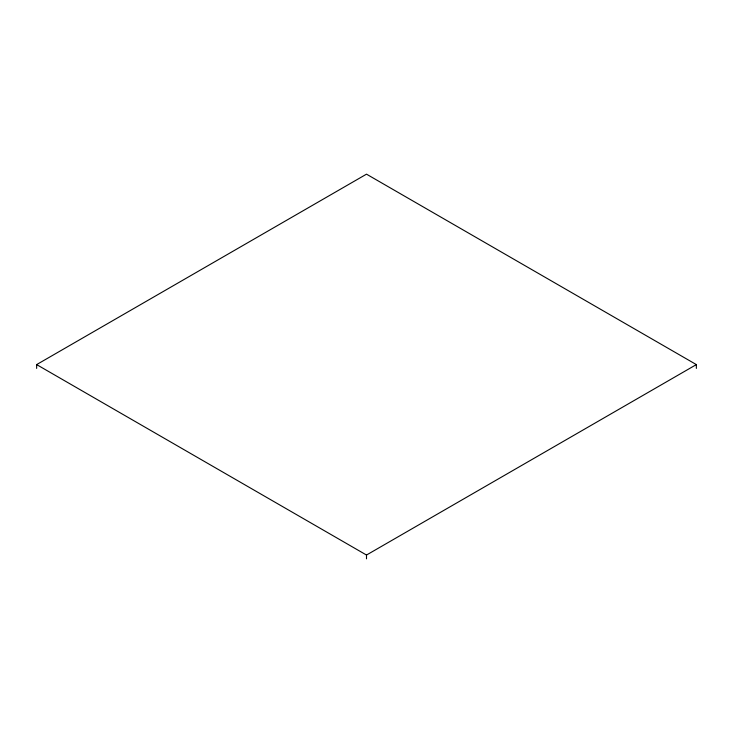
<?xml version="1.0" encoding="UTF-8"?>
<svg xmlns="http://www.w3.org/2000/svg" width="733" height="733" viewBox="0 0 733 733"><rect width="100%" height="100%" fill="white"/><g stroke="black" fill="none" stroke-linecap="round" stroke-linejoin="round"><path stroke-width="1.1" d="M36.65 368.406L36.65 364.594L366.5 174.161L696.35 364.594L696.35 368.406M36.65 364.594L366.5 555.037L696.35 364.594M366.5 555.037L366.5 558.839"/></g></svg>
